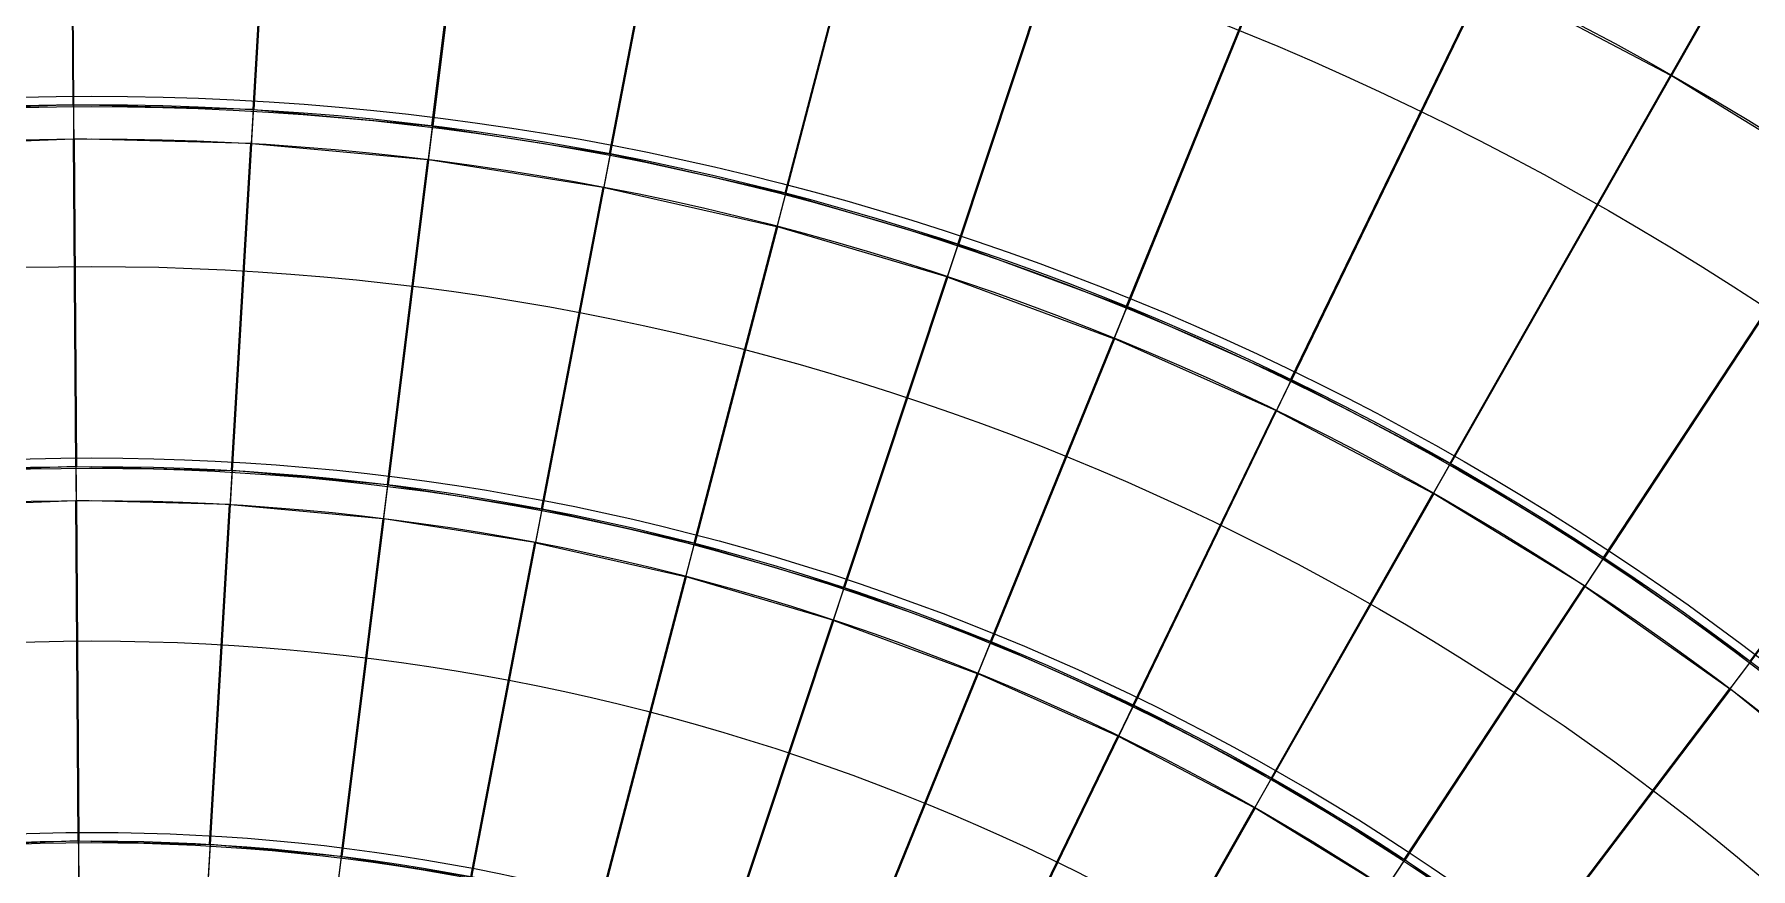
# Model space of a CAD drawing. Header units: millimetres. Extents: x 930469 to 1523124, y -120375 to 411163.
# Drawn here: x 1349640 to 1354682, y 203205 to 205656 of the extents above; entities that cross this region are included whole.
import ezdxf

# ---------------------------------------------------------------- set-up
doc = ezdxf.new("R2010")
doc.units = ezdxf.units.MM
doc.set_wipeout_variables(frame=1)
doc.linetypes.add('XREF HIEN TRANG$0$DASHED', pattern=[1.13, 0.75, -0.38])
doc.linetypes.add('Xref Mat bang mai$0$DASHDOT', pattern=[1, 0.5, -0.25, 0, -0.25])
for name, color, linetype, lineweight in [('DANCU', 8, 'Continuous', 0), ('XREF HIEN TRANG$0$CONGNGAM', 8, 'XREF HIEN TRANG$0$DASHED', 0), ('Xref Mat bang mai$0$KCS_HATCH', 8, 'Continuous', 0), ('Xref Mat bang mai$0$KCS_STEEL', 8, 'Continuous', 0), ('Xref Mat bang mai$0$MANH', 8, 'Continuous', 0), ('Xref Mat bang mai$0$S-BEAM-STEL', 8, 'Continuous', 0), ('Xref Mat bang mai$0$S-BLDG-LNFN', 8, 'Continuous', 0), ('Xref Mat bang mai$0$S-GRID-CENL', 8, 'Xref Mat bang mai$0$DASHDOT', 0), ('Xref Mat bang mai$0$S02_Text and Symbol', 8, 'Continuous', 0), ('Xref Mat bang mai$0$TA1-Hatch', 8, 'Continuous', 0), ('Xref Mat bang mai$0$TA1-KhungNhom', 8, 'Continuous', 0), ('Xref Mat bang mai$0$TA1-ThepHinh', 8, 'Continuous', 0), ('Xref Mat bang mai$0$TA1-TimTruc', 8, 'Continuous', 0), ('Xref Mat bang mai$0$Xref chi tiet cua$0$Glass', 8, 'Continuous', 0)]:
    doc.layers.add(name, color=color, linetype=linetype, lineweight=lineweight)
pattern_1 = [(45, (-502719.9787, -1439416.35), (-3.535533906, 3.535533906), []), (45, (-502716.443, -1439416.35), (-3.535533906, 3.535533906), [2.5, -1.25])]

# ---------------------------------------------------------------- blocks, each defined once
blk = doc.blocks.new('Xref Mat bang mai$0$U-150x75x6.5')
at = {"layer": 'Xref Mat bang mai$0$KCS_HATCH'}
h = blk.add_hatch(dxfattribs=at)
h.set_pattern_fill('ANSI33', color=256, scale=30)
h.set_pattern_definition([(45, (-403158.722, -1469429.1734), (-5.30330086, 5.30330086), []), (45, (-403153.419, -1469429.1734), (-5.30330086, 5.30330086), [3.75, -1.875])])
edge = h.paths.add_edge_path()
edge.add_arc((71.7, 71.7), 3.25, 270, 360)
edge.add_line((75, 71.7), (75, 75))
edge.add_line((75, 75), (0, 75))
edge.add_line((0, 75), (0, -75))
edge.add_line((0, -75), (75, -75))
edge.add_line((75, -75), (75, -71.8))
edge.add_arc((71.7, -71.8), 3.25, 0, 90)
edge.add_line((71.7, -68.5), (16.5, -68.5))
edge.add_arc((16.5, -58.5), 10, 180, 270, ccw=False)
edge.add_line((6.5, -58.5), (6.5, 58.5))
edge.add_arc((16.5, 58.5), 10, 90, 180, ccw=False)
edge.add_line((16.5, 68.5), (71.7, 68.5))
at = {"layer": 'Xref Mat bang mai$0$KCS_STEEL', "ltscale": 300}
blk.add_lwpolyline([(71.7, 68.5, 0.414214), (75, 71.7), (75, 75), (0, 75), (0, -75), (75, -75), (75, -71.8, 0.414214), (71.7, -68.5), (16.5, -68.5, -0.414214), (6.5, -58.5), (6.5, 58.5, -0.414214), (16.5, 68.5)], format="xyb", close=True, dxfattribs=at)
at = {"layer": 'Xref Mat bang mai$0$TA1-TimTruc', "ltscale": 100}
blk.add_lwpolyline([(-100, 0), (175, 0)], dxfattribs=at)
blk = doc.blocks.new('Xref Mat bang mai$0$Khungnhom-mb')
at = {"layer": 'Xref Mat bang mai$0$TA1-KhungNhom'}
for points in [[(0, 0), (15.2, 19.8), (-22.9, 49.1), (-39.7, 30.4)], [(-1.6, 1.2), (12.4, 19.5), (-22.6, 46.3), (-38.1, 29.2)]]:
    blk.add_lwpolyline(points, dxfattribs=at)
at = {"layer": 'Xref Mat bang mai$0$TA1-TimTruc', "ltscale": 10}
blk.add_lwpolyline([(-59.5, 45.7), (19.8, -15.2)], dxfattribs=at)
blk = doc.blocks.new('Xref Mat bang mai$0$VKcong-dot1')
at = {"layer": 'Xref Mat bang mai$0$TA1-KhungNhom'}
for points in [[(534, 1024, 0.031352), (-32, 43.6)], [(573.9, 997.3, 0.031344), (11.1, 22.4, 0.030921)]]:
    blk.add_lwpolyline(points, format="xyb", dxfattribs=at)
at = {"layer": 'Xref Mat bang mai$0$Xref chi tiet cua$0$Glass'}
blk.add_lwpolyline([(539.9, 1038.1, 0.032183), (-41.3, 31.5), (-62.8, 42.1, -0.032184), (519.9, 1051.5), (539.9, 1038.1)], format="xyb", dxfattribs=at)
for radius, start, end in [(9056.5, 146.31326, 153.68674), (9044.5, 146.31335, 153.68665)]:
    blk.add_arc((8060.6, -3975.1), radius, start, end, dxfattribs=at)
at = {"layer": 'Xref Mat bang mai$0$TA1-KhungNhom', "extrusion": (0, 0, -1), "zscale": -0.9999999999999997, "rotation": 251.2499999478346}
blk.add_blockref('Xref Mat bang mai$0$Khungnhom-mb', (-587.8, 1018.1), dxfattribs=at)
at = {"layer": 'Xref Mat bang mai$0$TA1-KhungNhom', "extrusion": (0, 0, -1), "xscale": -0.9999999999999999, "zscale": -0.9999999999999999, "rotation": 348.7500000521787}
blk.add_blockref('Xref Mat bang mai$0$Khungnhom-mb', (0, 0), dxfattribs=at)
blk = doc.blocks.new('Xref Mat bang mai$0$DamChinh-MB-Catdot1')
at = {"layer": 'Xref Mat bang mai$0$TA1-Hatch'}
h = blk.add_hatch(dxfattribs=at)
h.set_pattern_fill('ANSI31', color=256, scale=20)
h.set_pattern_definition([(45, (-502719.9787, -1439416.35), (-1.767766953, 1.767766953), [])])
edge = h.paths.add_edge_path()
edge.add_line((481, -273.2), (1280.5, -734.8))
edge.add_arc((7714.1, -4453.8), 7431.1, 148.84338, 149.96993, ccw=False)
edge.add_line((1354.9, -609.1), (1370, -617.8))
edge.add_arc((7714.1, -4453.8), 7413.7, 148.84066, 151.15934)
edge.add_line((1220, -877.6), (1204.9, -868.9))
edge.add_arc((7714.1, -4453.8), 7431.1, 150.03007, 151.15662, ccw=False)
edge.add_line((1276.6, -741.6), (477.1, -279.9))
edge.add_arc((7714.1, -4453.8), 8354.4, 150.02675, 151.02878)
edge.add_line((405.2, -407.1), (388.5, -397.5))
edge.add_arc((7714.1, -4453.8), 8373.7, 148.97359, 151.02641, ccw=False)
edge.add_line((538.5, -137.7), (555.2, -147.3))
edge.add_arc((7714.1, -4453.8), 8354.4, 148.97122, 149.97325)
h = blk.add_hatch(dxfattribs=at)
h.set_pattern_fill('ANSI33', color=256, scale=20)
h.set_pattern_definition(pattern_1)
h.paths.add_polyline_path([(780.8, -446.3), (853.9, -319.8), (866.4, -327), (793.3, -453.5)])
h = blk.add_hatch(dxfattribs=at)
h.set_pattern_fill('ANSI33', color=256, scale=20)
h.set_pattern_definition(pattern_1)
h.paths.add_polyline_path([(789.4, -460.3), (716.4, -586.8), (703.9, -579.6), (776.9, -453.1)])
at = {"layer": 'Xref Mat bang mai$0$S-BEAM-STEL', "ltscale": 100}
for points in [[(1120.7, -473.8), (1170.7, -387.2), (128, 214.8)], [(-122, -218.3), (920.7, -820.3), (970.7, -733.7)]]:
    blk.add_lwpolyline(points, dxfattribs=at)
at = {"layer": 'Xref Mat bang mai$0$S-BLDG-LNFN'}
for p, q in [((640.2, -206.2), (628.6, -226.2)), ((628.6, -226.2), (628.6, -226.2)), ((628.6, -226.2), (640.2, -246.2)), ((663.3, -206.2), (640.2, -206.2)), ((640.2, -246.2), (663.3, -246.2)), ((674.9, -226.2), (663.3, -206.2)), ((663.3, -246.2), (674.9, -226.2)), ((744.1, -266.2), (732.5, -286.2)), ((732.5, -286.2), (732.5, -286.2)), ((732.5, -286.2), (744.1, -306.2)), ((767.2, -266.2), (744.1, -266.2)), ((778.8, -286.2), (767.2, -266.2)), ((767.2, -306.2), (778.8, -286.2)), ((744.1, -306.2), (767.2, -306.2)), ((510.2, -431.3), (498.6, -451.3)), ((498.6, -451.3), (498.6, -451.3)), ((498.6, -451.3), (510.2, -471.4)), ((533.3, -431.3), (510.2, -431.3)), ((544.9, -451.3), (533.3, -431.3)), ((533.3, -471.4), (544.9, -451.3)), ((510.2, -471.4), (533.3, -471.4)), ((614.1, -491.3), (602.5, -511.3)), ((637.2, -491.3), (614.1, -491.3)), ((648.8, -511.3), (637.2, -491.3)), ((602.5, -511.3), (614.1, -531.4)), ((614.1, -531.4), (637.2, -531.4)), ((637.2, -531.4), (648.8, -511.3))]:
    blk.add_line(p, q, dxfattribs=at)
for centre in [(651.8, -226.2), (755.7, -286.2), (521.8, -451.3), (625.7, -511.3)]:
    blk.add_circle(centre, 12.5, dxfattribs=at)
at = {"layer": 'Xref Mat bang mai$0$S-GRID-CENL', "ltscale": 100}
for p, q in [((-15.1, 158.8), (1110.7, -491.2)), ((235.4, 152.7), (-14.6, -280.3)), ((339.4, 92.7), (89.4, -340.3)), ((443.3, 32.7), (193.3, -400.3)), ((547.2, -27.3), (297.2, -460.3)), ((-145.1, -66.3), (980.7, -716.3)), ((711.8, -122.3), (461.8, -555.3)), ((815.7, -182.3), (565.7, -615.3)), ((919.6, -242.3), (669.6, -675.3)), ((1023.5, -302.3), (773.5, -735.3))]:
    blk.add_line(p, q, dxfattribs=at)
at = {"layer": 'Xref Mat bang mai$0$S-GRID-CENL', "ltscale": 50}
for p, q in [((673.4, -238.7), (630.1, -213.7)), ((639.3, -247.8), (664.3, -204.5)), ((777.3, -298.7), (734, -273.7)), ((743.2, -307.8), (768.2, -264.5)), ((543.4, -463.8), (500.1, -438.8)), ((509.3, -473), (534.3, -429.7)), ((647.3, -523.8), (604, -498.8)), ((613.2, -533), (638.2, -489.7))]:
    blk.add_line(p, q, dxfattribs=at)
at = {"layer": 'Xref Mat bang mai$0$TA1-ThepHinh', "ltscale": 500}
for points in [[(539.6, -138.3), (76.1, 129.3)], [(-73.9, -130.5), (388.5, -397.5)], [(866.4, -327), (1154.9, -493.6)], [(1354.9, -609.1), (1154.9, -493.6), (1081.9, -620.1)], [(716.4, -586.8), (1004.9, -753.4)], [(1204.9, -868.9), (1004.9, -753.4), (1078, -626.9)]]:
    blk.add_lwpolyline(points, dxfattribs=at)
at = {"layer": 'Xref Mat bang mai$0$TA1-ThepHinh'}
blk.add_lwpolyline([(481, -273.2), (1280.5, -734.8, -0.004916), (1354.9, -609.1), (1370, -617.8, 0.010117), (1220, -877.6), (1204.9, -868.9, -0.004916), (1276.6, -741.6), (477.1, -279.9, 0.004372), (405.2, -407.1), (388.5, -397.5, -0.008957), (538.5, -137.7), (555.2, -147.3, 0.004372), (481, -273.2)], format="xyb", dxfattribs=at)
for points in [[(780.8, -446.3), (853.9, -319.8), (866.4, -327), (793.3, -453.5)], [(789.4, -460.3), (716.4, -586.8), (703.9, -579.6), (776.9, -453.1)]]:
    blk.add_lwpolyline(points, close=True, dxfattribs=at)
blk = doc.blocks.new('Xref Mat bang mai$0$B11')
at = {"layer": 'Xref Mat bang mai$0$MANH', "ltscale": 200}
for points in [[(4812.1, 9758), (4010.5, 8132.4)], [(5440, 9422.4), (4533.8, 7852.7)]]:
    blk.add_lwpolyline(points, dxfattribs=at)
at = {"layer": 'Xref Mat bang mai$0$MANH', "ltscale": 500}
for points in [[(-4268.5, 8093.3, -0.247547), (4268.5, 8093.3), (4543.7, 8570, 0.248699), (-4543.7, 8570)], [(7743.3, 4874.8, 0.112237), (4874.8, 7743.3), (5150, 8220, -0.113336), (8220, 5150)], [(7396.7, 4674.6, 0.111351), (4674.6, 7396.7), (4299.3, 6746.6, -0.109452), (6746.6, 4299.3)]]:
    blk.add_lwpolyline(points, format="xyb", close=True, dxfattribs=at)
at = {"layer": 'Xref Mat bang mai$0$MANH'}
for points in [[(4009.1, 8133.1), (4459.1, 9045.6), (3860.7, 9316.8), (3471.4, 8376.7)], [(4011.8, 8131.7), (4461.8, 9044.3), (5041.2, 8734.6), (4532.5, 7853.4)], [(5036.4, 7540.2), (5601.7, 8386.2), (5043.8, 8733.1), (4535, 7851.9)]]:
    blk.add_lwpolyline(points, close=True, dxfattribs=at)
at = {"layer": 'Xref Mat bang mai$0$MANH', "ltscale": 50}
for radius in [10780, 10285, 10085, 9067.5]:
    blk.add_circle((0, 0), radius, dxfattribs=at)
at = {"layer": 'Xref Mat bang mai$0$MANH'}
for radius in [10335, 10280, 10090, 10035, 9114, 8907.5]:
    blk.add_circle((0, 0), radius, dxfattribs=at)
at = {"layer": 'Xref Mat bang mai$0$MANH', "ltscale": 500}
blk.add_circle((0, 0), 10000, dxfattribs=at)
at = {"layer": 'Xref Mat bang mai$0$MANH', "ltscale": 300}
for radius in [8950, 7600, 6500]:
    blk.add_circle((0, 0), radius, dxfattribs=at)
at = {"layer": 'Xref Mat bang mai$0$MANH', "ltscale": 200}
for radius in [8912.5, 7700]:
    blk.add_circle((0, 0), radius, dxfattribs=at)
blk.add_arc((0, 0), 9037.5, 151.1184, 148.8816, dxfattribs=at)
at = {"layer": 'Xref Mat bang mai$0$MANH', "ltscale": 500}
for start, end in [(61.1184, 118.8816), (31.1184, 58.8816)]:
    blk.add_arc((0, 0), 7685, start, end, dxfattribs=at)
at = {"layer": 'Xref Mat bang mai$0$MANH'}
for name, p, rotation in [('Xref Mat bang mai$0$VKcong-dot1', (1753.4, 8814.8), 285.0000029856207), ('Xref Mat bang mai$0$U-150x75x6.5', (3975.1, 8060.6), 243.7500013193522), ('Xref Mat bang mai$0$VKcong-dot1', (3975.1, 8060.6), 270.0000029161987), ('Xref Mat bang mai$0$DamChinh-MB-Catdot1', (4453.7, 7714.1), 270.0000032683976), ('Xref Mat bang mai$0$U-150x75x6.5', (4993.2, 7472.8), 236.2500012846351)]:
    blk.add_blockref(name, p, dxfattribs=dict(at, rotation=rotation))
at = {"layer": 'Xref Mat bang mai$0$MANH', "xscale": -1, "rotation": 37.50000305511211}
blk.add_blockref('Xref Mat bang mai$0$VKcong-dot1', (3975.1, 8060.6), dxfattribs=at)
blk = doc.blocks.new('Xref Mat bang mai$0$VKcong-dot2')
at = {"layer": 'Xref Mat bang mai$0$TA1-KhungNhom'}
for radius, start, end in [(7623, 135.18788, 142.31212), (7575, 135.18909, 142.31091)]:
    blk.add_arc((6009.7, -4611.4), radius, start, end, dxfattribs=at)
at = {"layer": 'Xref Mat bang mai$0$Xref chi tiet cua$0$Glass'}
for points in [[(593.2, 790.9), (610.2, 774)], [(-53.4, 53.6), (-34.4, 39)]]:
    blk.add_lwpolyline(points, dxfattribs=at)
for radius, start, end in [(7650, 135.0749, 142.4251), (7644, 135.07496, 142.42504), (7632, 135.07507, 142.42493), (7626, 135.07513, 142.42487)]:
    blk.add_arc((6009.7, -4611.4), radius, start, end, dxfattribs=at)
at = {"layer": 'Xref Mat bang mai$0$TA1-KhungNhom', "xscale": -0.9999999999999998, "rotation": 97.50000000006648}
blk.add_blockref('Xref Mat bang mai$0$Khungnhom-mb', (653.3, 745), dxfattribs=at)
at = {"layer": 'Xref Mat bang mai$0$TA1-KhungNhom'}
blk.add_blockref('Xref Mat bang mai$0$Khungnhom-mb', (0, 0), dxfattribs=at)
blk = doc.blocks.new('Xref Mat bang mai$0$DamChinh-MB-Catdot2')
at = {"layer": 'Xref Mat bang mai$0$TA1-Hatch'}
h = blk.add_hatch(dxfattribs=at)
h.set_pattern_fill('ANSI31', color=256, scale=20, angle=30)
h.set_pattern_definition([(75, (-503943.2397, -1398710.1001), (-2.4148145657, 0.6470476128), [])])
edge = h.paths.add_edge_path()
edge.add_line((931.1, -542.1), (294.2, -174.4))
edge.add_arc((6490.9, -3747.5), 7153, 150.03124, 151.20159)
edge.add_line((222.5, -301.7), (204.9, -291.5))
edge.add_arc((6490.9, -3747.5), 7173.4, 148.80182, 151.19818, ccw=False)
edge.add_line((354.9, -31.7), (372.5, -41.9))
edge.add_arc((6490.9, -3747.5), 7153, 148.79841, 149.96876)
edge.add_line((298.1, -167.6), (935, -535.3))
edge.add_arc((6490.9, -3747.5), 6417.6, 148.6607, 149.96518, ccw=False)
edge.add_line((1009.5, -409.7), (1026.3, -419.4))
edge.add_arc((6490.9, -3747.5), 6398.2, 148.65664, 151.34336)
edge.add_line((876.3, -679.2), (859.5, -669.5))
edge.add_arc((6490.9, -3747.5), 6417.6, 150.03482, 151.3393, ccw=False)
h = blk.add_hatch(dxfattribs=at)
h.set_pattern_fill('ANSI33', color=256, scale=20, angle=30)
h.set_pattern_definition([(75, (-503943.2397, -1398710.1), (-4.829629131, 1.294095226), []), (75, (-503940.178, -1398708.3324), (-4.829629131, 1.294095226), [2.5, -1.25])])
edge = h.paths.add_edge_path()
edge.add_arc((6490.9, -3747.5), 7092.9, 150.0315, 151.21177, ccw=False)
edge.add_line((346.3, -204.4), (358.7, -211.6))
edge.add_arc((6490.9, -3747.5), 7078.5, 150.03157, 151.21424)
edge.add_line((287, -338.9), (274.6, -331.7))
edge = h.paths.add_edge_path()
edge.add_line((362.6, -204.9), (350.2, -197.7))
edge.add_arc((6490.9, -3747.5), 7092.9, 148.78823, 149.9685, ccw=False)
edge.add_line((424.6, -71.9), (437, -79.1))
edge.add_arc((6490.9, -3747.5), 7078.5, 148.78576, 149.96843)
at = {"layer": 'Xref Mat bang mai$0$TA1-ThepHinh', "ltscale": 500}
for p, q in [((354.9, -31.7), (76.3, 129.2)), ((424.6, -71.9), (372.5, -41.9)), ((739.8, -253.9), (437, -79.1)), ((204.9, -291.5), (-73.7, -130.7)), ((274.6, -331.7), (222.5, -301.7)), ((589.8, -513.7), (287, -338.9))]:
    blk.add_line(p, q, dxfattribs=at)
at = {"layer": 'Xref Mat bang mai$0$TA1-ThepHinh'}
for points in [[(931.1, -542.1), (294.2, -174.4, 0.005107), (222.5, -301.7), (204.9, -291.5, -0.010457), (354.9, -31.7), (372.5, -41.9, 0.005107), (298.1, -167.6), (935, -535.3, -0.005692), (1009.5, -409.7), (1026.3, -419.4, 0.011724), (876.3, -679.2), (859.5, -669.5, -0.005692), (931.1, -542.1)], [(274.6, -331.7, -0.00515), (346.3, -204.4), (358.7, -211.6, 0.00516), (287, -338.9), (274.6, -331.7)]]:
    blk.add_lwpolyline(points, format="xyb", dxfattribs=at)
blk.add_lwpolyline([(362.6, -204.9), (350.2, -197.7, -0.00515), (424.6, -71.9), (437, -79.1, 0.00516)], format="xyb", close=True, dxfattribs=at)
at = {"layer": 'Xref Mat bang mai$0$TA1-ThepHinh', "ltscale": 500}
for points in [[(665.3, -379.6, -0.005428), (739.8, -253.9), (1009.5, -409.7)], [(661.4, -386.4, 0.005428), (589.8, -513.7), (859.5, -669.5)]]:
    blk.add_lwpolyline(points, format="xyb", dxfattribs=at)
blk = doc.blocks.new('Xref Mat bang mai$0$B22')
blk.add_wipeout([(-3017.5, 8889.3), (-2431.1, 9067.2), (-1829.9, 9207.4), (-1226.8, 9307), (-612.5, 9367.5), (1.5, 9387.5), (615.5, 9367.3), (1226.8, 9307), (1832.9, 9206.8), (2423, 9048.7), (3016.1, 8889.8), (3591.7, 8673.3), (4150.6, 8420.1), (4692.5, 8130.6), (5216.7, 7804.6), (5714.1, 7448.2), (6190.7, 7056.9), (6639, 6636.9), (7058.9, 6188.5), (7448.5, 5713.6), (7804.6, 5216.7), (8129.1, 4695), (8418.7, 4153.3), (8673.5, 3591.1), (8889.8, 3016.1), (9067.2, 2431.1), (9206.8, 1832.9), (9307.4, 1223.8), (9367.5, 612.5), (9387.5, -1.5), (9367.5, -612.5), (9307, -1226.8), (9207.4, -1829.9), (9068, -2428.2), (8888.8, -3018.9), (8655, -3583.4), (8418.7, -4153.3), (8129.1, -4695), (7805.4, -5215.4), (7448.5, -5713.6), (7056.9, -6190.7), (6636.9, -6639), (6188.5, -7058.9), (5713, -7448.9), (5214.2, -7806.3), (4695, -8129.1), (4150.6, -8420.1), (3593.8, -8672.3), (3016.1, -8889.8), (2431.1, -9067.2), (1829.9, -9207.4), (1226.8, -9307), (615.5, -9367.3), (-1.5, -9387.5), (-612.5, -9367.5), (-1227.5, -9306.9), (-1829.9, -9207.4), (-2431.1, -9067.2), (-3018.9, -8888.8), (-3591.1, -8673.5), (-4153.3, -8418.7), (-4695, -8129.1), (-5203.1, -7789.6), (-5691.5, -7414.8), (-6190.7, -7056.9), (-6624.9, -6622.8), (-7026.9, -6164.4), (-7448.5, -5713.6), (-7789.6, -5203.1), (-8094.5, -4675.1), (-8420.1, -4150.6), (-8673.5, -3591.1), (-8888.8, -3018.9), (-9047.7, -2425.9), (-9207.4, -1829.9), (-9307, -1226.8), (-9367.5, -612.5), (-9387.5, -1.5), (-9367.3, 615.5), (-9307.4, 1223.8), (-9206.8, 1832.9), (-9068, 2428.2), (-8889.8, 3016.1), (-8672.3, 3593.8), (-8418.7, 4153.3), (-8129.1, 4695), (-7806.3, 5214.2), (-7446.7, 5715.9), (-7058.9, 6188.5), (-6636.9, 6639), (-6188.5, 7058.9), (-5713.6, 7448.5), (-5215.4, 7805.5), (-4692.5, 8130.6), (-4150.6, 8420.1), (-3591.1, 8673.5)]).dxf.layer = 'Xref Mat bang mai$0$MANH'
at = {"layer": 'Xref Mat bang mai$0$MANH', "ltscale": 300}
for points in [[(0, 9487.5), (0, 7400)], [(1238.4, 9406.3), (965.9, 7336.7)], [(2455.5, 9164.2), (1915.3, 7147.9)], [(3630.7, 8765.3), (2831.9, 6836.7)], [(4743.8, 8216.4), (3700, 6408.6)], [(5775.6, 7526.9), (4504.8, 5870.8)]]:
    blk.add_lwpolyline(points, dxfattribs=at)
at = {"layer": 'Xref Mat bang mai$0$MANH', "ltscale": 200}
for points in [[(620.5, 9467.2), (484, 7384.2)], [(1850.9, 9305.2), (1443.7, 7257.8)], [(3049.7, 8984), (2378.7, 7007.3)], [(4196.2, 8509.1), (3272.9, 6636.9)], [(5271, 7888.6), (4111.2, 6152.9)]]:
    blk.add_lwpolyline(points, dxfattribs=at)
at = {"layer": 'Xref Mat bang mai$0$MANH'}
for points in [[(-526.6, 8057.8), (-612.5, 9367.5), (-1.5, 9387.5), (-1.5, 8075)], [(612.5, 9367.5), (526.6, 8057.8), (1.5, 8075), (1.5, 9387.5)], [(615.5, 9367.3), (529.6, 8057.6), (1052.5, 8006.1), (1223.8, 9307.4)], [(1573.9, 7920.1), (1829.9, 9207.4), (1226.8, 9307), (1055.5, 8005.7)], [(1576.8, 7919.5), (1832.9, 9206.8), (2428.2, 9068), (2088.5, 7800.2)], [(3016.1, 8889.8), (2594.2, 7646.9), (2091.4, 7799.5), (2431.1, 9067.2)], [(3018.9, 8888.8), (2597, 7646), (3088.8, 7460.9), (3591.1, 8673.5)], [(3570.1, 7242.9), (4150.6, 8420.1), (3593.8, 8672.3), (3091.6, 7459.8)], [(3572.8, 7241.6), (4153.3, 8418.7), (4692.5, 8130.6), (4036.2, 6993.9)], [(5214.2, 7806.3), (4485, 6715), (4038.8, 6992.4), (4695, 8129.1)], [(-1.5, 7655), (-1.5, 7875), (-513.6, 7858.2), (-499.2, 7638.7)], [(1000.7, 7589.3), (1029.4, 7807.4), (1534.9, 7724), (1491.9, 7508.2)], [(5216.7, 7804.6), (4487.5, 6713.3), (4914.6, 6407.2), (5713.6, 7448.5)], [(1979.8, 7394.6), (2036.8, 7607.1), (1537.8, 7723.4), (1494.9, 7507.6)], [(2930.8, 7071.7), (3015, 7275), (3481.7, 7063.5), (3384.4, 6866.2)], [(3826.2, 6630.2), (3936.2, 6820.7), (3484.4, 7062.2), (3387.1, 6864.9)], [(4661.3, 6072.2), (4795.2, 6246.7), (5191.2, 5921.7), (5046.2, 5756.3)]]:
    blk.add_lwpolyline(points, close=True, dxfattribs=at)
for points in [[(499.2, 7638.7), (1.5, 7655), (1.5, 7875), (513.6, 7858.2), (499.2, 7638.7)], [(502.2, 7638.5), (997.7, 7589.7), (1026.4, 7807.8), (516.5, 7858), (502.2, 7638.5)], [(2459.2, 7249.2), (1982.7, 7393.8), (2039.6, 7606.3), (2529.9, 7457.6), (2459.2, 7249.2)], [(2462, 7248.3), (2928.1, 7072.9), (3012.2, 7276.1), (2532.8, 7456.6), (2462, 7248.3)], [(4251.6, 6365.7), (3828.8, 6628.7), (3938.8, 6819.2), (4373.9, 6548.7), (4251.6, 6365.7)], [(4254.1, 6364.1), (4658.9, 6074), (4792.8, 6248.6), (4376.4, 6547), (4254.1, 6364.1)]]:
    blk.add_lwpolyline(points, dxfattribs=at)
at = {"layer": 'Xref Mat bang mai$0$MANH', "ltscale": 50}
for radius in [9387.5, 9387.5, 8075, 7875, 7655]:
    blk.add_circle((0, 0), radius, dxfattribs=at)
at = {"layer": 'Xref Mat bang mai$0$MANH', "ltscale": 300}
for radius in [8950, 7600, 7575, 6500]:
    blk.add_circle((0, 0), radius, dxfattribs=at)
at = {"layer": 'Xref Mat bang mai$0$MANH'}
for radius in [8100, 8070, 7880, 7850, 7701.5]:
    blk.add_circle((0, 0), radius, dxfattribs=at)
at = {"layer": 'Xref Mat bang mai$0$MANH', "ltscale": 200}
for radius in [7625, 7500]:
    blk.add_circle((0, 0), radius, dxfattribs=at)
at = {"layer": 'Xref Mat bang mai$0$MANH', "ltscale": 100}
blk.add_circle((0, 0), 7568.5, dxfattribs=at)
at = {"layer": 'Xref Mat bang mai$0$MANH', "ltscale": 500}
blk.add_circle((0, 0), 7495, dxfattribs=at)
at = {"layer": 'Xref Mat bang mai$0$MANH'}
for name, p, rotation in [('Xref Mat bang mai$0$VKcong-dot2', (-988.7, 7510.2), 315.0000028360207), ('Xref Mat bang mai$0$VKcong-dot2', (988.7, 7510.2), 300.0000039421504), ('Xref Mat bang mai$0$U-150x75x6.5', (0, 7575), 269.9999997745621), ('Xref Mat bang mai$0$U-150x75x6.5', (988.7, 7510.2), 262.499999739859), ('Xref Mat bang mai$0$U-150x75x6.5', (1960.6, 7316.9), 254.9999997052022), ('Xref Mat bang mai$0$VKcong-dot2', (2898.8, 6998.4), 285.0000048200315), ('Xref Mat bang mai$0$DamChinh-MB-Catdot2', (3747.5, 6490.9), 270.0000000000022), ('Xref Mat bang mai$0$U-150x75x6.5', (4611.4, 6009.7), 232.4999996011333), ('Xref Mat bang mai$0$VKcong-dot2', (4611.4, 6009.7), 270.00000590029)]:
    blk.add_blockref(name, p, dxfattribs=dict(at, rotation=rotation))
at = {"layer": 'Xref Mat bang mai$0$MANH', "xscale": -1}
for name, p, rotation in [('Xref Mat bang mai$0$VKcong-dot2', (988.7, 7510.2), 45.00000338732698), ('Xref Mat bang mai$0$VKcong-dot2', (2898.8, 6998.4), 30.00000449345679), ('Xref Mat bang mai$0$U-150x75x6.5', (2898.8, 6998.4), 67.4999996705425), ('Xref Mat bang mai$0$VKcong-dot2', (4611.4, 6009.7), 15.0000053713378), ('Xref Mat bang mai$0$U-150x75x6.5', (3787.5, 6560.1), 59.99999963583942)]:
    blk.add_blockref(name, p, dxfattribs=dict(at, rotation=rotation))
blk = doc.blocks.new('Xref Mat bang mai$0$VKcong-dot3')
at = {"layer": 'Xref Mat bang mai$0$TA1-KhungNhom'}
for radius, start, end in [(6560.5, 153.96829, 161.03171), (6512.5, 153.96994, 161.03006)]:
    blk.add_arc((6166.9, -2093.4), radius, start, end, dxfattribs=at)
at = {"layer": 'Xref Mat bang mai$0$Xref chi tiet cua$0$Glass'}
for points in [[(254.3, 811.2), (275.8, 800.6)], [(-67.8, 33.6), (-45.1, 25.9)]]:
    blk.add_lwpolyline(points, dxfattribs=at)
for radius, start, end in [(6587.5, 153.83698, 161.16302), (6581.5, 153.83706, 161.16294), (6569.5, 153.83721, 161.16279), (6563.5, 153.83729, 161.16271)]:
    blk.add_arc((6166.9, -2093.4), radius, start, end, dxfattribs=at)
at = {"layer": 'Xref Mat bang mai$0$TA1-KhungNhom', "extrusion": (0, 0, -1), "zscale": -1, "rotation": 243.7500000528138}
blk.add_blockref('Xref Mat bang mai$0$Khungnhom-mb', (-326, 787), dxfattribs=at)
at = {"layer": 'Xref Mat bang mai$0$TA1-KhungNhom', "extrusion": (0, 0, -1), "xscale": -1, "zscale": -1, "rotation": 341.2499999818618}
blk.add_blockref('Xref Mat bang mai$0$Khungnhom-mb', (0, 0), dxfattribs=at)
blk = doc.blocks.new('Xref Mat bang mai$0$B33')
blk.add_wipeout([(-1039.5, 7907), (-523.1, 7957.8), (-1.5, 7975), (521.6, 7957.9), (1038.9, 7907), (1554.4, 7822.1), (2062.6, 7703.6), (2562.1, 7552.2), (3050, 7368.7), (3525.9, 7153.2), (3988.8, 6905.8), (4431.9, 6630.1), (4853.7, 6327.9), (5257.2, 5996.9), (5640.3, 5638.2), (5994.9, 5259.4), (6327.9, 4853.7), (6630.1, 4431.9), (6905.9, 3988.8), (7151.9, 3528.6), (7367.4, 3053.3), (7552.2, 2562.1), (7702.9, 2065.5), (7822.1, 1553.8), (7907, 1039.5), (7958, 520.1), (7975, 1.5), (7957.8, -523.1), (7906.8, -1040.9), (7822.1, -1554.4), (7703.6, -2062.6), (7551.3, -2564.9), (7367.4, -3053.3), (7153.2, -3525.9), (6907.6, -3985.7), (6630.1, -4431.9), (5996.9, -5257.2), (5638.1, -5640.2), (5258.3, -5995.9), (4853.7, -6327.9), (4429, -6632.1), (3988.8, -6905.8), (3528.6, -7151.9), (3050.5, -7368.5), (2562.1, -7552.2), (2062.6, -7703.6), (1554.4, -7822.1), (1042.4, -7906.6), (520.1, -7958), (-1.5, -7975), (-522, -7940.9), (-1042.4, -7906.6), (-1557.3, -7821.5), (-2062.6, -7703.6), (-2564.9, -7551.3), (-3050.5, -7368.5), (-3528.6, -7151.9), (-3977.7, -6892.6), (-4431.9, -6630.1), (-5257.2, -5996.9), (-5640.2, -5638.1), (-5997, -5257.2), (-6327.9, -4853.7), (-6631.8, -4429.4), (-6905.8, -3988.8), (-7153.2, -3525.9), (-7351.7, -3046.8), (-7551.8, -2563.5), (-7703.6, -2062.6), (-7821.5, -1557.3), (-7906.6, -1042.4), (-7957.8, -523.1), (-7957.8, -1.5), (-7958, 520.1), (-7906.6, 1042.4), (-7822.1, 1554.4), (-7687.1, 2058.2), (-7552.2, 2562.1), (-7367.4, 3053.3), (-7151.9, 3528.6), (-6907.3, 3986.2), (-6631.8, 4429.4), (-6326.1, 4856.1), (-5996.9, 5257.2), (-5638.1, 5640.2), (-5259.4, 5994.9), (-4853.7, 6327.9), (-4429.4, 6631.8), (-3986.2, 6907.3), (-3525.9, 7153.2), (-3095.8, 7349.6), (-2562.1, 7552.2), (-2065.5, 7702.9), (-1554.4, 7822.1)]).dxf.layer = 'Xref Mat bang mai$0$MANH'
at = {"layer": 'Xref Mat bang mai$0$MANH', "ltscale": 200}
for points in [[(0, 8075), (0, 6337.5)], [(1054, 8005.9), (827.2, 6283.3)], [(2090, 7799.9), (1640.3, 6121.6)], [(3090.2, 7460.3), (2425.3, 5855.1)], [(4037.5, 6993.2), (3168.8, 5488.4)], [(4915.7, 6406.3), (3858, 5027.9)]]:
    blk.add_lwpolyline(points, dxfattribs=at)
at = {"layer": 'Xref Mat bang mai$0$MANH', "ltscale": 300}
for points in [[(528.1, 8057.7), (414.5, 6323.9)], [(1575.4, 7919.8), (1236.4, 6215.7)], [(2595.6, 7646.5), (2037.1, 6001.2)], [(3571.5, 7242.2), (2803, 5683.9)], [(4486.2, 6714.1), (3520.9, 5269.4)]]:
    blk.add_lwpolyline(points, dxfattribs=at)
at = {"layer": 'Xref Mat bang mai$0$MANH'}
for points in [[(-1.5, 7975), (-1.5, 7012.5), (-457.1, 6997.6), (-520.1, 7958), (-1.5, 7975)], [(520.1, 7958), (1.5, 7975), (1.5, 7012.5), (457.1, 6997.6), (520.1, 7958)], [(523.1, 7957.8), (1039.5, 7907), (913.8, 6952.7), (460.1, 6997.4), (523.1, 7957.8)], [(1042.4, 7906.6), (916.8, 6952.3), (1366.6, 6878), (1554.4, 7822.1), (1042.4, 7906.6)], [(2062.6, 7703.6), (1813.5, 6773.9), (1369.5, 6877.5), (1557.3, 7821.5), (2062.6, 7703.6)], [(2562.1, 7552.2), (2065.5, 7702.9), (1816.4, 6773.2), (2252.7, 6640.8), (2562.1, 7552.2)], [(2564.9, 7551.3), (3050.5, 7368.5), (2682.2, 6479.3), (2255.5, 6639.9), (2564.9, 7551.3)], [(3053.3, 7367.4), (2685, 6478.1), (3100.2, 6290), (3525.9, 7153.2), (3053.3, 7367.4)], [(3986.2, 6907.3), (3505, 6073.8), (3102.9, 6288.7), (3528.6, 7151.9), (3986.2, 6907.3)], [(4429.4, 6631.8), (3988.8, 6905.8), (3507.5, 6072.3), (3894.7, 5831.5), (4429.4, 6631.8)], [(-429.7, 6578.5), (-444.1, 6798), (-1.5, 6812.5), (-1.5, 6592.5), (-429.7, 6578.5)], [(429.7, 6578.5), (444.1, 6798), (1.5, 6812.5), (1.5, 6592.5), (429.7, 6578.5)], [(432.7, 6578.3), (447.1, 6797.8), (887.7, 6754.4), (859, 6536.3), (432.7, 6578.3)], [(1284.7, 6466.1), (1327.6, 6681.9), (890.7, 6754), (862, 6535.9), (1284.7, 6466.1)], [(1287.6, 6465.5), (1330.5, 6681.3), (1761.8, 6580.8), (1704.8, 6368.3), (1287.6, 6465.5)], [(4431.9, 6630.1), (4853.7, 6327.9), (4267.7, 5564.3), (3897.2, 5829.8), (4431.9, 6630.1)], [(2117.7, 6243.1), (2188.4, 6451.4), (1764.7, 6580), (1707.7, 6367.5), (2117.7, 6243.1)], [(2120.5, 6242.2), (2191.2, 6450.5), (2605.6, 6294.5), (2521.5, 6091.2), (2120.5, 6242.2)], [(4856.1, 6326.1), (4270.1, 5562.5), (4622.5, 5273.3), (5257.2, 5996.9), (4856.1, 6326.1)], [(2914.4, 5913.3), (3011.7, 6110.6), (2608.4, 6293.4), (2524.2, 6090.1), (2914.4, 5913.3)], [(2917.1, 5912), (3014.4, 6109.3), (3405, 5900.5), (3295, 5710), (2917.1, 5912)], [(3661.3, 5482.3), (3783.6, 5665.2), (3407.5, 5899), (3297.5, 5708.5), (3661.3, 5482.3)]]:
    blk.add_lwpolyline(points, dxfattribs=at)
at = {"layer": 'Xref Mat bang mai$0$MANH', "ltscale": 50}
for radius in [7975, 7012.5, 6812.5, 6592.5]:
    blk.add_circle((0, 0), radius, dxfattribs=at)
at = {"layer": 'Xref Mat bang mai$0$MANH', "ltscale": 300}
for radius in [7600, 6500]:
    blk.add_circle((0, 0), radius, dxfattribs=at)
at = {"layer": 'Xref Mat bang mai$0$MANH'}
for radius in [7037.5, 7007.5, 6817.5, 6787.5, 6639]:
    blk.add_circle((0, 0), radius, dxfattribs=at)
at = {"layer": 'Xref Mat bang mai$0$MANH', "ltscale": 200}
for radius in [6562.5, 6437.5]:
    blk.add_circle((0, 0), radius, dxfattribs=at)
at = {"layer": 'Xref Mat bang mai$0$MANH', "ltscale": 100}
blk.add_circle((0, 0), 6506, dxfattribs=at)
at = {"layer": 'Xref Mat bang mai$0$MANH', "ltscale": 500}
blk.add_circle((0, 0), 6432.5, dxfattribs=at)
at = {"layer": 'Xref Mat bang mai$0$MANH', "xscale": -1}
for name, p, rotation in [('Xref Mat bang mai$0$VKcong-dot3', (425.9, 6498.6), 67.49999996770478), ('Xref Mat bang mai$0$VKcong-dot3', (2093.4, 6166.9), 52.50000065467237), ('Xref Mat bang mai$0$U-150x75x6.5', (425.9, 6498.6), 86.2500000345684), ('Xref Mat bang mai$0$VKcong-dot3', (3618.2, 5414.9), 37.49999927632418)]:
    blk.add_blockref(name, p, dxfattribs=dict(at, rotation=rotation))
at = {"layer": 'Xref Mat bang mai$0$MANH'}
for name, p, rotation in [('Xref Mat bang mai$0$VKcong-dot3', (425.9, 6498.6), 285.0000006870859), ('Xref Mat bang mai$0$U-150x75x6.5', (1270.5, 6387.4), 258.7499999998835), ('Xref Mat bang mai$0$U-150x75x6.5', (2093.4, 6166.9), 251.249999965201), ('Xref Mat bang mai$0$VKcong-dot3', (2093.4, 6166.9), 269.9999993087378), ('Xref Mat bang mai$0$U-150x75x6.5', (2880.4, 5840.9), 243.749999930518)]:
    blk.add_blockref(name, p, dxfattribs=dict(at, rotation=rotation))
blk = doc.blocks.new('Xref Mat bang mai$0$B44')
blk.add_wipeout([(450.6, 6897.8), (903.7, 6853.2), (1350, 6779.4), (1790.5, 6676.6), (2220.5, 6546.1), (2643.9, 6386.9), (3056, 6200.3), (3455, 5987.2), (3840.4, 5747.5), (4209.3, 5483.1), (4556.6, 5198.1), (4888.9, 4886.8), (5198.1, 4556.6), (5485, 4206.9), (5750, 3843.8), (5987.2, 3455), (6200.3, 3056), (6386.9, 2643.9), (6545.7, 2222), (6677.4, 1787.6), (6789.2, 1300), (6853.6, 900.8), (6897.8, 450.6), (6897.8, 1.5), (6897.8, -450.6), (6853.6, -900.8), (6764.8, -1347.1), (6677.4, -1787.6), (6545.2, -2223.4), (6385.7, -2646.7), (6200.3, -3056), (5974.2, -3447.5), (5750, -3836.5), (5485, -4206.9), (5196.1, -4558.9), (4888.9, -4886.8), (4558.9, -5196.1), (4206.9, -5485), (3839.1, -5748.4), (3455, -5987.2), (3058.7, -6199), (2646.7, -6385.7), (2220.5, -6546.1), (1790.5, -6676.6), (1350, -6779.4), (900.8, -6853.6), (453.6, -6897.6), (-1.5, -6912.5), (-453.6, -6897.6), (-903.7, -6853.2), (-1347.1, -6780), (-1790.5, -6676.6), (-2223.4, -6545.2), (-2643.9, -6386.9), (-3058.7, -6199), (-3457.5, -5985.7), (-3841.6, -5746.7), (-4197.9, -5473.3), (-4556.6, -5198.1), (-4888.9, -4886.8), (-5198.1, -4556.6), (-5471.5, -4200.3), (-5750, -3836.5), (-5985.7, -3457.5), (-6199, -3058.7), (-6386.9, -2643.9), (-6531.3, -2218.6), (-6677.4, -1787.6), (-6780.5, -1345.4), (-6853.2, -903.7), (-6897.8, -450.6), (-6912.5, 1.5), (-6897.8, 450.6), (-6853.2, 903.7), (-6779.4, 1350), (-6676.6, 1790.5), (-6546.1, 2220.5), (-6373.1, 2638.2), (-6173.6, 3042.8), (-5985.7, 3457.5), (-5734.5, 3833.5), (-5485, 4206.9), (-5196.1, 4558.9), (-4886.8, 4888.9), (-4556.6, 5198.1), (-4206.9, 5485), (-3839.1, 5748.4), (-3457.5, 5985.7), (-3056, 6200.3), (-2642.3, 6387.7), (-2220.5, 6546.1), (-1787.6, 6677.4), (-1350, 6779.4), (-903.7, 6853.2), (-454.1, 6897.6), (-1.5, 6912.5)]).dxf.layer = 'Xref Mat bang mai$0$MANH'
at = {"layer": 'Xref Mat bang mai$0$MANH'}
for points in [[(-385.2, 5899.9), (-450.6, 6897.8), (-1.5, 6912.5), (-1.5, 5912.5)], [(385.2, 5899.9), (450.6, 6897.8), (1.5, 6912.5), (1.5, 5912.5)], [(1154.9, 5798.6), (1350, 6779.4), (1787.6, 6677.4), (1528.8, 5711.4)], [(1899.1, 5599.2), (2220.5, 6546.1), (1790.5, 6676.6), (1531.7, 5710.6)], [(2616.4, 5302.1), (3058.7, 6199), (3455, 5987.2), (2955, 5121.1)], [(3283.6, 4916.9), (3839.1, 5748.4), (3457.5, 5985.7), (2957.5, 5119.6)]]:
    blk.add_lwpolyline(points, close=True, dxfattribs=at)
at = {"layer": 'Xref Mat bang mai$0$MANH', "ltscale": 300}
for points in [[(915.3, 6952.5), (683.6, 5192.7)], [(1815, 6773.6), (1355.6, 5059)], [(2683.6, 6478.7), (2004.3, 4838.8)], [(3506.2, 6073), (2618.7, 4535.8)]]:
    blk.add_lwpolyline(points, dxfattribs=at)
at = {"layer": 'Xref Mat bang mai$0$MANH'}
for points in [[(900.8, 6853.6), (770.2, 5862.1), (388.2, 5899.7), (453.6, 6897.6), (900.8, 6853.6)], [(903.7, 6853.2), (773.2, 5861.7), (1152, 5799.2), (1347.1, 6780), (903.7, 6853.2)], [(2643.9, 6386.9), (2261.2, 5463), (1901.9, 5598.2), (2223.4, 6545.2), (2643.9, 6386.9)], [(2646.7, 6385.7), (2264, 5461.9), (2613.7, 5303.4), (3056, 6200.3), (2646.7, 6385.7)]]:
    blk.add_lwpolyline(points, dxfattribs=at)
at = {"layer": 'Xref Mat bang mai$0$MANH', "ltscale": 200}
for points in [[(1368.1, 6877.8), (1021.8, 5136.9)], [(2254.1, 6640.3), (1683.5, 4959.5)], [(3101.5, 6289.3), (2316.5, 4697.4)], [(3895.9, 5830.7), (2909.8, 4354.8)]]:
    blk.add_lwpolyline(points, dxfattribs=at)
at = {"layer": 'Xref Mat bang mai$0$MANH', "ltscale": 50}
for radius in [6912.5, 5912.5]:
    blk.add_circle((0, 0), radius, dxfattribs=at)
at = {"layer": 'Xref Mat bang mai$0$MANH', "ltscale": 300}
blk.add_circle((0, 0), 6500, dxfattribs=at)
at = {"layer": 'Xref Mat bang mai$0$MANH'}
for radius in [5937.5, 5907.5]:
    blk.add_circle((0, 0), radius, dxfattribs=at)
at = {"layer": 'Xref Mat bang mai$0$TA1-TimTruc', "ltscale": 300}
blk.add_lwpolyline([(0, 7012.5), (0, 5237.5)], dxfattribs=at)
at = {"layer": 'Xref Mat bang mai$0$TA1-TimTruc', "ltscale": 200}
blk.add_lwpolyline([(458.6, 6997.5), (342.5, 5226.3)], dxfattribs=at)
blk = doc.blocks.new('Xref Mat bang mai$0$b55')
at = {"layer": 'Xref Mat bang mai$0$MANH', "ltscale": 200}
for points in [[(0, 5912.5), (0, 4162.5)], [(771.7, 5861.9), (543.3, 4126.9)]]:
    blk.add_lwpolyline(points, dxfattribs=at)
at = {"layer": 'Xref Mat bang mai$0$MANH', "ltscale": 300}
blk.add_lwpolyline([(386.7, 5899.8), (272.2, 4153.6)], dxfattribs=at)
blk = doc.blocks.new('Xref Mat bang mai$0$A$C20AE559B')
at = {"layer": 'Xref Mat bang mai$0$S02_Text and Symbol'}
blk.add_blockref('Xref Mat bang mai$0$B11', (0, 0), dxfattribs=at)
blk.add_blockref('Xref Mat bang mai$0$B22', (0, 0), dxfattribs=at)
blk.add_blockref('Xref Mat bang mai$0$B33', (0, 0), dxfattribs=at)
blk.add_blockref('Xref Mat bang mai$0$B44', (0, 0), dxfattribs=at)
blk.add_blockref('Xref Mat bang mai$0$b55', (0, 0), dxfattribs=at)
blk = doc.blocks.new('nha moi')
at = {"layer": 'Xref Mat bang mai$0$MANH', "xscale": 0.001, "yscale": 0.001, "zscale": 0.001, "rotation": 0.385556068999002}
blk.add_blockref('Xref Mat bang mai$0$A$C20AE559B', (39.6505, -11.0317), dxfattribs=at)
blk = doc.blocks.new('A$Cfa68fe45')
at = {"layer": 'XREF HIEN TRANG$0$CONGNGAM'}
blk.add_blockref('nha moi', (-29.1441, 4.0222), dxfattribs=at)

msp = doc.modelspace()

# ---------------------------------------------------------------- block references
at = {"layer": 'DANCU', "xscale": 1000, "yscale": 1000, "zscale": 1000}
msp.add_blockref('A$Cfa68fe45', (1339302.6, 204383.3), dxfattribs=at)

doc.saveas('drawing.dxf')
